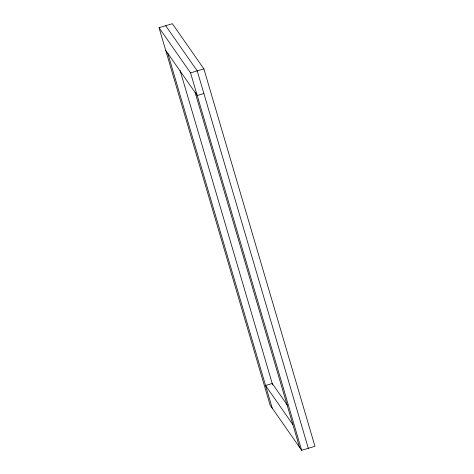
<?xml version="1.0" encoding="UTF-8"?>
<svg xmlns="http://www.w3.org/2000/svg" width="474" height="474" viewBox="0 0 474 474"><rect width="100%" height="100%" fill="white"/><g stroke="black" fill="none" stroke-linecap="round" stroke-linejoin="round"><path stroke-width="0.71" d="M159.045 27.723L172.358 23.7L203.873 68.86L314.955 446.277L301.642 450.3L270.127 405.14L159.045 27.723L190.566 72.883L301.642 450.3M190.566 72.883L203.873 68.86M203.885 93.52L197.231 95.529L165.71 50.368M165.699 25.709L197.22 70.875L308.301 448.291M287.345 405.169L272.218 383.496L265.564 385.504L292.879 424.645M195.128 92.519L299.544 447.29M180.108 70.525L272.633 384.906M167.814 53.378L272.23 408.15"/></g></svg>
